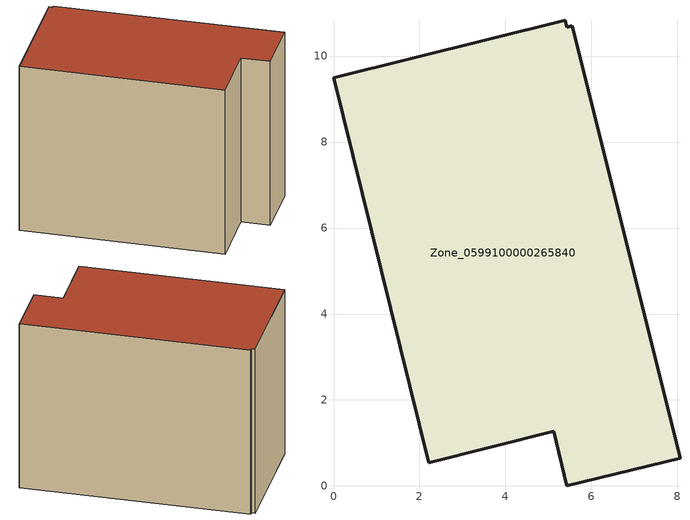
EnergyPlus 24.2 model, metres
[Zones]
Zone_0599100000265840
 floor ground (C_G): 5.12,1.27 2.22,0.54 0,9.49 5.38,10.84 5.43,10.67 5.55,10.71 8.06,0.65 5.43,0 z0
 wall outside (C_F): 5.38,10.84 0,9.49 2.22,0.54 5.12,1.27 5.43,0 8.06,0.65 5.55,10.71 5.43,10.67 5.38,10.84 z0:8.15
 roof outside (C_R): 5.55,10.71 5.43,10.67 5.38,10.84 0,9.49 2.22,0.54 5.12,1.27 5.43,0 8.06,0.65 z8.15
[BUILDING]
Pand.0599100000265840: North Axis=0; Terrain=City; Loads Convergence Tolerance Value=0.04; Temperature Convergence Tolerance Value=0.4; Solar Distribution=FullExterior; Maximum Number of Warmup Days=25; Minimum Number of Warmup Days=1
[Site:Location]
Rotterdam.The.Hague.AP_ZH_NLD Design_Conditions: Latitude=51.96; Longitude=4.45; Time Zone=1; Elevation=-4.5
[SITE:GROUNDTEMPERATURE:BUILDINGSURFACE]
18, 18, 18, 18, 18, 18, 18, 18, 18, 18, 18, 18
[MATERIAL] Thermal Absorptance=0.9; Solar Absorptance=0.7; Visible Absorptance=0.7
Name | Roughness | Thickness | Conductivity | Density | Specific Heat
G.TC.1975-1991 | MediumSmooth | 0.15 | 0.288461 | 540 | 1210
F.TC.1975-1991 | Rough | 0.3 | 0.230769 | 1920 | 840
R.TC.1975-1991 | MediumRough | 0.2 | 0.153846 | 1500 | 1000
[CONSTRUCTION]
C_G: G.TC.1975-1991
C_F: F.TC.1975-1991
C_R: R.TC.1975-1991
[ZONE]
Zone_0599100000265840: Type=1; Multiplier=1; Ceiling Height=Autocalculate; Volume=Autocalculate; Floor Area=autocalculate; Part of Total Floor Area=Yes
[ZONEINFILTRATION:DESIGNFLOWRATE]
Infil_Zone_0599100000265840: Zone or ZoneList or Space or SpaceList=Zone_0599100000265840; Schedule=AlwaysOn; Design Flow Rate Calculation Method=Flow/Area; Flow Rate per Floor Area=0.003; Constant Term Coefficient=1; Temperature Term Coefficient=0; Velocity Term Coefficient=0; Velocity Squared Term Coefficient=0
[HVACTEMPLATE:ZONE:IDEALLOADSAIRSYSTEM]
Zone_0599100000265840: Maximum Heating Supply Air Temperature=50; Minimum Cooling Supply Air Temperature=13; Maximum Heating Supply Air Humidity Ratio=0.0156; Minimum Cooling Supply Air Humidity Ratio=0.0077; Heating Limit=NoLimit; Cooling Limit=NoLimit; Dehumidification Control Type=ConstantSensibleHeatRatio; Cooling Sensible Heat Ratio=0.7; Dehumidification Setpoint=60; Humidification Control Type=None; Humidification Setpoint=30; Outdoor Air Method=None; Outdoor Air Flow Rate per Person=0.00944; Outdoor Air Flow Rate per Zone Floor Area=0; Outdoor Air Flow Rate per Zone=0; Demand Controlled Ventilation Type=None; Outdoor Air Economizer Type=NoEconomizer; Heat Recovery Type=None; Sensible Heat Recovery Effectiveness=0.7; Latent Heat Recovery Effectiveness=0.65
[ZONECONTROL:THERMOSTAT]
ThermostatControl_Zone_0599100000265840: Zone or ZoneList=Zone_0599100000265840; Control Type Schedule=DualSetpointControlType; Control 1=Thermostat_Zone_0599100000265840; Temperature Difference Between Cutout And Setpoint=0
[THERMOSTATSETPOINT:DUALSETPOINT]
Thermostat_Zone_0599100000265840: Heating Setpoint Temperature Schedule=HeatingSetpoint_Zone_0599100000265840; Cooling Setpoint Temperature Schedule=CoolingSetpoint_Zone_0599100000265840
[SCHEDULE:COMPACT]
HeatingSetpoint_Zone_0599100000265840: Through: 12/31, For: AllDays, Until: 24:00, 21
CoolingSetpoint_Zone_0599100000265840: Through: 12/31, For: AllDays, Until: 24:00, 24
DualSetpointControlType: Through: 12/31, For: AllDays, Until: 24:00, 4
AlwaysOn: Through: 12/31, For: AllDays, Until: 24:00, 1
